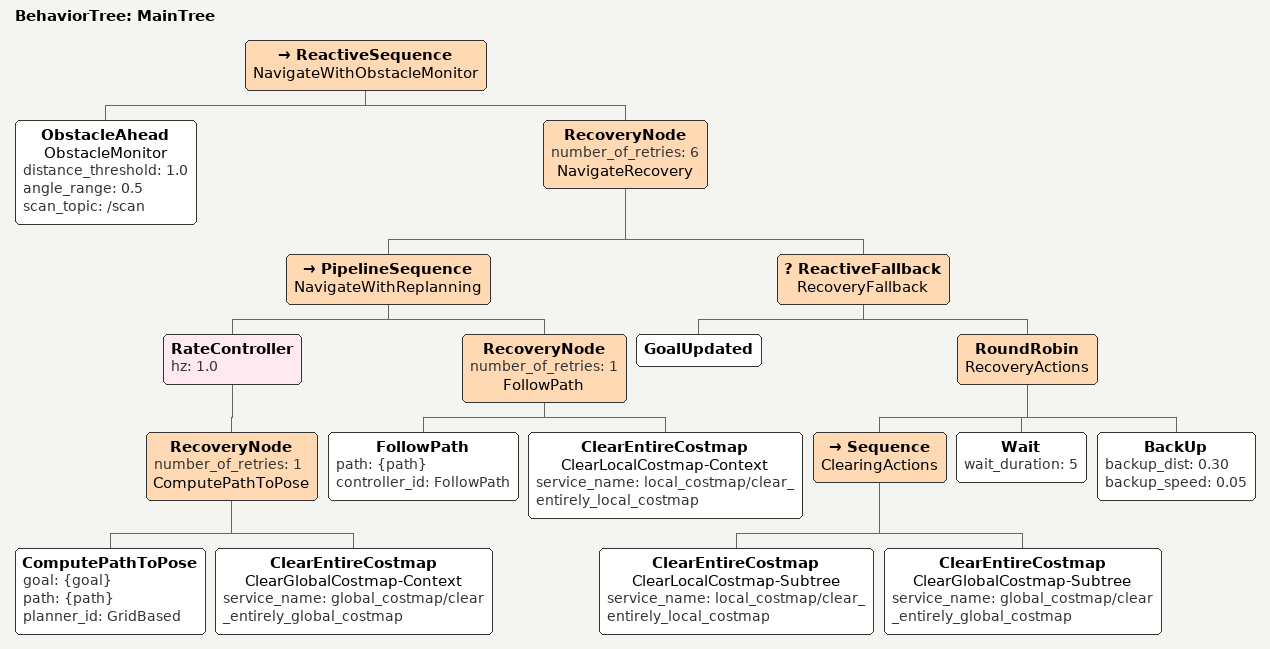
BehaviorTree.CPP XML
<!--
  在原行为树外层包裹 ReactiveSequence：
  - ObstacleAhead: 每次 tick 检测前方障碍物并输出警告，始终返回 SUCCESS
  - 原导航逻辑: 不变
-->
<root main_tree_to_execute="MainTree">

  <!-- ====== 加载自定义插件 ====== -->
  <BehaviorTree ID="MainTree">
    <ReactiveSequence name="NavigateWithObstacleMonitor">

      <!-- 前方障碍物检测节点 (始终返回 SUCCESS，不影响导航) -->
      <ObstacleAhead
        name="ObstacleMonitor"
        distance_threshold="1.0"
        angle_range="0.5"
        scan_topic="/scan"/>

      <!-- ====== 以下为原始导航行为树 ====== -->
      <RecoveryNode number_of_retries="6" name="NavigateRecovery">
        <PipelineSequence name="NavigateWithReplanning">
          <RateController hz="1.0">
            <RecoveryNode number_of_retries="1" name="ComputePathToPose">
              <ComputePathToPose goal="{goal}" path="{path}" planner_id="GridBased"/>
              <ClearEntireCostmap name="ClearGlobalCostmap-Context" service_name="global_costmap/clear_entirely_global_costmap"/>
            </RecoveryNode>
          </RateController>
          <RecoveryNode number_of_retries="1" name="FollowPath">
            <FollowPath path="{path}" controller_id="FollowPath"/>
            <ClearEntireCostmap name="ClearLocalCostmap-Context" service_name="local_costmap/clear_entirely_local_costmap"/>
          </RecoveryNode>
        </PipelineSequence>
        <ReactiveFallback name="RecoveryFallback">
          <GoalUpdated/>
          <RoundRobin name="RecoveryActions">
            <Sequence name="ClearingActions">
              <ClearEntireCostmap name="ClearLocalCostmap-Subtree" service_name="local_costmap/clear_entirely_local_costmap"/>
              <ClearEntireCostmap name="ClearGlobalCostmap-Subtree" service_name="global_costmap/clear_entirely_global_costmap"/>
            </Sequence>
            <Wait wait_duration="5"/>
            <BackUp backup_dist="0.30" backup_speed="0.05"/>
          </RoundRobin>
        </ReactiveFallback>
      </RecoveryNode>
      <!-- ====== 原始导航行为树结束 ====== -->

    </ReactiveSequence>
  </BehaviorTree>
</root>
